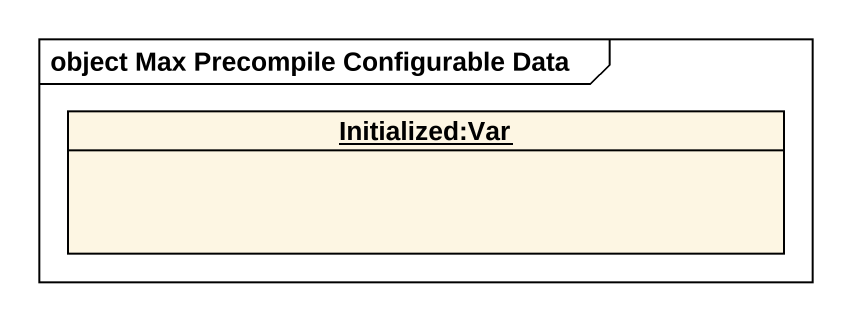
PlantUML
@startuml
mainframe object Max Precompile Configurable Data
hide circle
hide empty members
object "Initialized:Var" as Initialized_Var
@enduml
